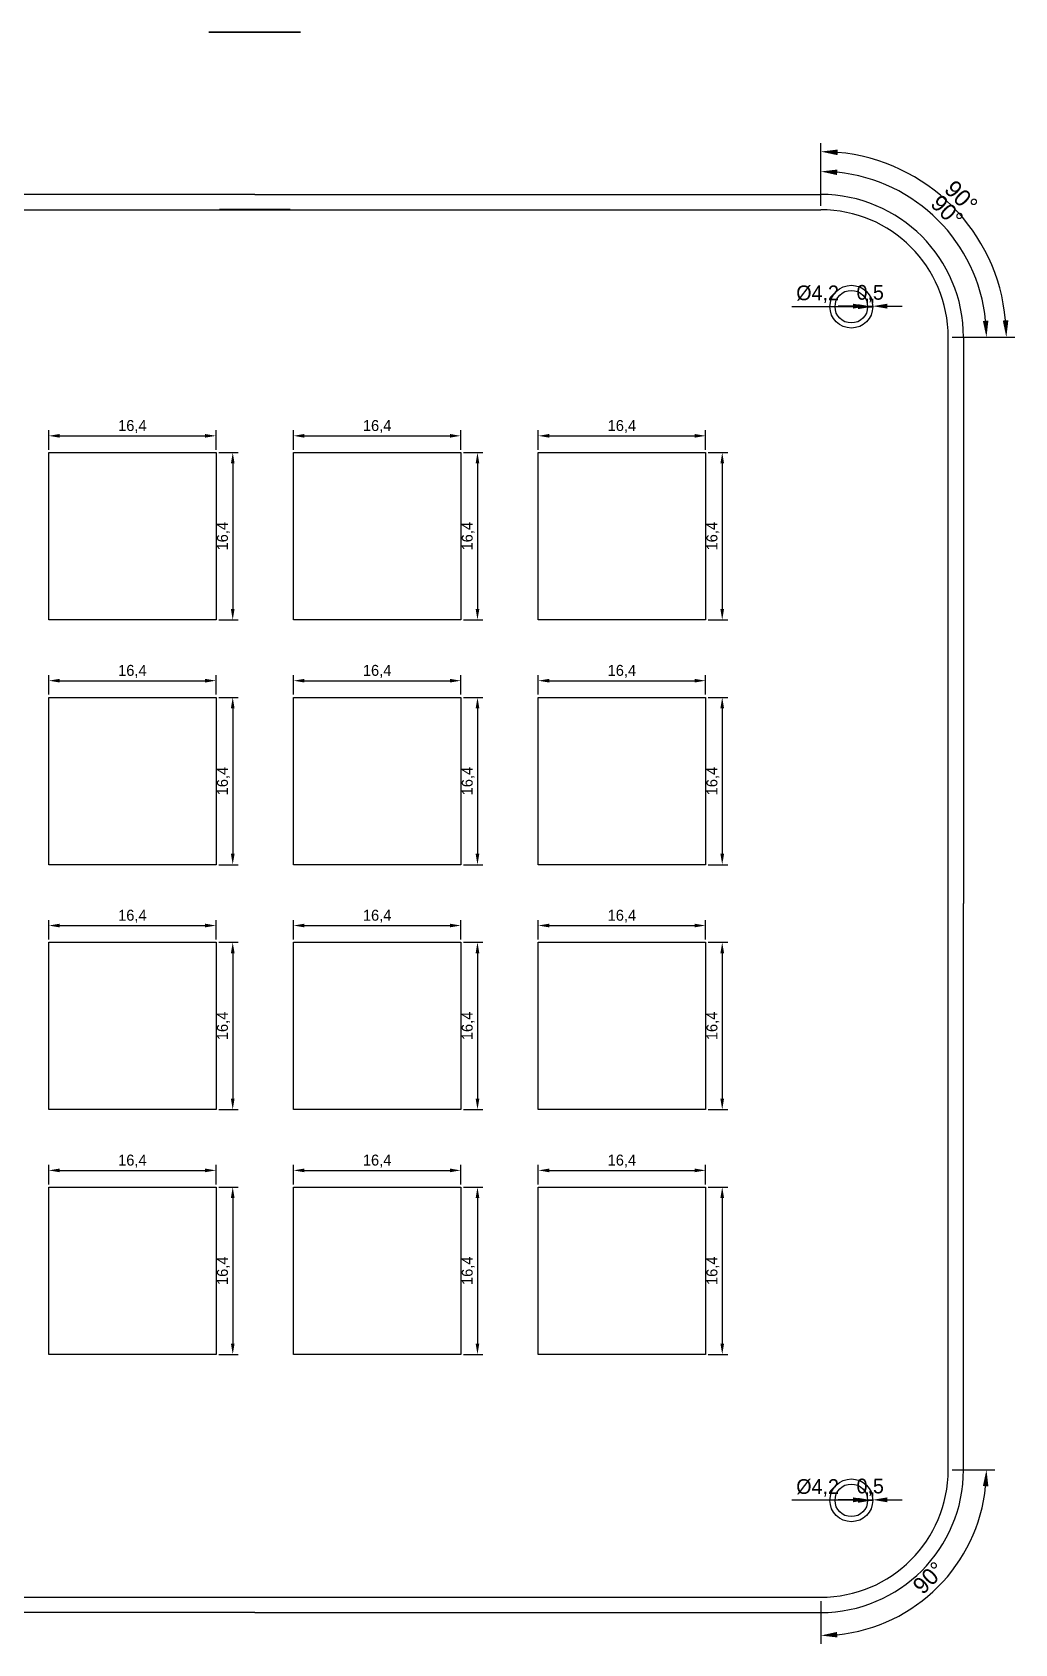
# Model space of a CAD drawing. Header units: millimetres. Extents: x -20 to 142, y -140 to 18.
# Drawn here: x 45.7 to 142, y -140.1 to 17.9 of the extents above; entities that cross this region are included whole.
import ezdxf

# ---------------------------------------------------------------- set-up
doc = ezdxf.new("R2010")
doc.units = ezdxf.units.MM
for name, color, linetype in [('Dimensions', 7, 'Continuous'), ('Gaps Grid for Switches', 7, 'Continuous'), ('inner cutout', 7, 'Continuous'), ('shell outer', 7, 'Continuous'), ('Stands (M3)', 7, 'Continuous'), ('Type-C', 7, 'Continuous')]:
    doc.layers.add(name, color=color, linetype=linetype)
doc.dimstyles.new('ISO-25', dxfattribs={"dimtxt": 2.5, "dimasz": 2.5, "dimexe": 1.25, "dimexo": 0.625, "dimtad": 1, "dimtxsty": 'Standard', "dimcen": 2.5, "dimadec": 0, "dimazin": 0, "dimtfac": 1, "dimtmove": 0, "dimatfit": 3, "dimfxl": 1, "dimarcsym": 0})

# ---------------------------------------------------------------- blocks, each defined once
blk = doc.blocks.new('*D3')
at = {"layer": 'Defpoints', "color": 0}
for p in [(123, 2), (138.76, -2.9), (123, -12), (137, -12)]:
    blk.add_point(p, dxfattribs=at)
at = {"layer": 'Dimensions', "color": 140, "lineweight": -2}
for p, q in [((123, 2.41), (123, 7.03)), ((137.41, -12), (142.03, -12))]:
    blk.add_line(p, q, dxfattribs=at)
blk.add_arc((123, -12), 18.2, 5.2111, 84.7888, dxfattribs=at)
at = {"layer": 'Dimensions', "color": 140}
for points in [[(124.67, 6.4), (124.64, 5.85), (123, 6.2)], [(140.85, -10.36), (141.4, -10.33), (141.2, -12)]]:
    blk.add_solid(points, dxfattribs=at)
at = {"layer": 'Dimensions', "color": 140, "insert": (136.77, 1.77), "char_height": 1.655, "attachment_point": 5, "rotation": 315}
blk.add_mtext('90%%d', dxfattribs=at)
blk = doc.blocks.new('*D6')
at = {"layer": 'Defpoints', "color": 0}
for p in [(123, 0.5), (137.07, -3.88), (123, -12), (135.5, -12)]:
    blk.add_point(p, dxfattribs=at)
at = {"layer": 'Dimensions', "color": 140, "lineweight": -2}
for p, q in [((123, 0.9), (123, 5.06)), ((135.9, -12), (140.06, -12))]:
    blk.add_line(p, q, dxfattribs=at)
blk.add_arc((123, -12), 16.25, 5.711, 84.289, dxfattribs=at)
at = {"layer": 'Dimensions', "color": 140}
for points in [[(124.63, 4.44), (124.6, 3.9), (123, 4.25)], [(138.9, -10.4), (139.44, -10.37), (139.25, -12)]]:
    blk.add_solid(points, dxfattribs=at)
at = {"layer": 'Dimensions', "color": 140, "insert": (135.38, 0.38), "char_height": 1.619, "attachment_point": 5, "rotation": 315}
blk.add_mtext('90%%d', dxfattribs=at)
blk = doc.blocks.new('*D7')
at = {"layer": 'Defpoints', "color": 0}
for p in [(123, -123), (135.5, -123), (123, -135.5), (131.12, -137.07)]:
    blk.add_point(p, dxfattribs=at)
at = {"layer": 'Dimensions', "color": 140, "lineweight": -2}
for p, q in [((135.9, -123), (140.06, -123)), ((123, -135.9), (123, -140.06))]:
    blk.add_line(p, q, dxfattribs=at)
blk.add_arc((123, -123), 16.25, 275.711, 354.289, dxfattribs=at)
at = {"layer": 'Dimensions', "color": 140}
for points in [[(139.44, -124.63), (138.9, -124.6), (139.25, -123)], [(124.6, -138.9), (124.63, -139.44), (123, -139.25)]]:
    blk.add_solid(points, dxfattribs=at)
at = {"layer": 'Dimensions', "color": 140, "insert": (133.6, -133.6), "char_height": 1.619, "attachment_point": 5, "rotation": 45}
blk.add_mtext('90%%d', dxfattribs=at)
blk = doc.blocks.new('*D8')
at = {"layer": 'Defpoints', "color": 0}
for p in [(127.6, -9), (128.1, -8.95), (128.1, -9)]:
    blk.add_point(p, dxfattribs=at)
at = {"layer": 'Dimensions', "color": 140, "lineweight": -2}
for p, q in [((126.16, -8.95), (124.71, -8.95)), ((127.6, -8.64), (127.6, -8.23)), ((127.6, -8.95), (128.1, -8.95)), ((127.6, -8.95), (128.1, -8.95)), ((128.1, -8.64), (128.1, -8.23)), ((129.54, -8.95), (130.99, -8.95))]:
    blk.add_line(p, q, dxfattribs=at)
at = {"layer": 'Dimensions', "color": 140}
for points in [[(126.16, -9.19), (126.16, -8.71), (127.6, -8.95)], [(129.54, -8.71), (129.54, -9.19), (128.1, -8.95)]]:
    blk.add_solid(points, dxfattribs=at)
at = {"layer": 'Dimensions', "color": 140, "insert": (127.85, -7.73), "char_height": 1.443, "attachment_point": 5}
blk.add_mtext('0,5', dxfattribs=at)
blk = doc.blocks.new('*D10')
at = {"layer": 'Defpoints', "color": 0}
for p in [(127.6, -126), (128.1, -125.95), (128.1, -126)]:
    blk.add_point(p, dxfattribs=at)
at = {"layer": 'Dimensions', "color": 140, "lineweight": -2}
for p, q in [((126.16, -125.95), (124.71, -125.95)), ((127.6, -125.64), (127.6, -125.23)), ((127.6, -125.95), (128.1, -125.95)), ((127.6, -125.95), (128.1, -125.95)), ((128.1, -125.64), (128.1, -125.23)), ((129.54, -125.95), (130.99, -125.95))]:
    blk.add_line(p, q, dxfattribs=at)
at = {"layer": 'Dimensions', "color": 140}
for points in [[(126.16, -126.19), (126.16, -125.71), (127.6, -125.95)], [(129.54, -125.71), (129.54, -126.19), (128.1, -125.95)]]:
    blk.add_solid(points, dxfattribs=at)
at = {"layer": 'Dimensions', "color": 140, "insert": (127.85, -124.73), "char_height": 1.443, "attachment_point": 5, "rotation": 0.016}
blk.add_mtext('0,5', dxfattribs=at)
blk = doc.blocks.new('*D12')
at = {"layer": 'Defpoints', "color": 0}
for p in [(123.9, -9), (128.1, -9)]:
    blk.add_point(p, dxfattribs=at)
at = {"layer": 'Dimensions', "color": 140, "lineweight": -2}
blk.add_line((126.66, -9), (120.16, -9), dxfattribs=at)
at = {"layer": 'Dimensions', "color": 140}
blk.add_solid([(126.66, -9.24), (126.66, -8.76), (128.1, -9)], dxfattribs=at)
at = {"layer": 'Dimensions', "color": 140, "insert": (122.69, -7.78), "char_height": 1.443, "attachment_point": 5}
blk.add_mtext('%%c4,2', dxfattribs=at)
blk = doc.blocks.new('*D13')
at = {"layer": 'Defpoints', "color": 0}
for p in [(123.9, -126), (128.1, -126)]:
    blk.add_point(p, dxfattribs=at)
at = {"layer": 'Dimensions', "color": 140, "lineweight": -2}
blk.add_line((126.66, -126), (120.16, -126), dxfattribs=at)
at = {"layer": 'Dimensions', "color": 140}
blk.add_solid([(126.66, -126.24), (126.66, -125.76), (128.1, -126)], dxfattribs=at)
at = {"layer": 'Dimensions', "color": 140, "insert": (122.69, -124.78), "char_height": 1.443, "attachment_point": 5}
blk.add_mtext('%%c4,2', dxfattribs=at)
blk = doc.blocks.new('*D18')
at = {"layer": 'Defpoints', "color": 0}
for p in [(63.7, -69.66), (47.3, -71.3), (63.7, -71.3)]:
    blk.add_point(p, dxfattribs=at)
at = {"layer": 'Dimensions', "color": 140, "lineweight": -2}
for p, q in [((47.3, -71.03), (47.3, -69.12)), ((63.7, -71.03), (63.7, -69.12)), ((48.37, -69.66), (62.63, -69.66))]:
    blk.add_line(p, q, dxfattribs=at)
at = {"layer": 'Dimensions', "color": 140}
for points in [[(48.37, -69.48), (48.37, -69.84), (47.3, -69.66)], [(62.63, -69.84), (62.63, -69.48), (63.7, -69.66)]]:
    blk.add_solid(points, dxfattribs=at)
at = {"layer": 'Dimensions', "color": 140, "insert": (55.5, -68.75), "char_height": 1.072, "attachment_point": 5}
blk.add_mtext('16,4', dxfattribs=at)
blk = doc.blocks.new('*D19')
at = {"layer": 'Defpoints', "color": 0}
for p in [(63.7, -71.3), (63.7, -87.7), (65.34, -87.7)]:
    blk.add_point(p, dxfattribs=at)
at = {"layer": 'Dimensions', "color": 140, "lineweight": -2}
for p, q in [((63.97, -71.3), (65.88, -71.3)), ((65.34, -72.37), (65.34, -86.63)), ((63.97, -87.7), (65.88, -87.7))]:
    blk.add_line(p, q, dxfattribs=at)
at = {"layer": 'Dimensions', "color": 140}
for points in [[(65.52, -72.37), (65.16, -72.37), (65.34, -71.3)], [(65.16, -86.63), (65.52, -86.63), (65.34, -87.7)]]:
    blk.add_solid(points, dxfattribs=at)
at = {"layer": 'Dimensions', "color": 140, "insert": (64.43, -79.5), "char_height": 1.072, "attachment_point": 5, "rotation": 90}
blk.add_mtext('16,4', dxfattribs=at)
blk = doc.blocks.new('*D20')
at = {"layer": 'Defpoints', "color": 0}
for p in [(63.7, -45.66), (47.3, -47.3), (63.7, -47.3)]:
    blk.add_point(p, dxfattribs=at)
at = {"layer": 'Dimensions', "color": 140, "lineweight": -2}
for p, q in [((47.3, -47.03), (47.3, -45.12)), ((48.37, -45.66), (62.63, -45.66)), ((63.7, -47.03), (63.7, -45.12))]:
    blk.add_line(p, q, dxfattribs=at)
at = {"layer": 'Dimensions', "color": 140}
for points in [[(48.37, -45.48), (48.37, -45.84), (47.3, -45.66)], [(62.63, -45.84), (62.63, -45.48), (63.7, -45.66)]]:
    blk.add_solid(points, dxfattribs=at)
at = {"layer": 'Dimensions', "color": 140, "insert": (55.5, -44.75), "char_height": 1.072, "attachment_point": 5}
blk.add_mtext('16,4', dxfattribs=at)
blk = doc.blocks.new('*D21')
at = {"layer": 'Defpoints', "color": 0}
for p in [(63.7, -47.3), (63.7, -63.7), (65.34, -63.7)]:
    blk.add_point(p, dxfattribs=at)
at = {"layer": 'Dimensions', "color": 140, "lineweight": -2}
for p, q in [((63.97, -47.3), (65.88, -47.3)), ((65.34, -48.37), (65.34, -62.63)), ((63.97, -63.7), (65.88, -63.7))]:
    blk.add_line(p, q, dxfattribs=at)
at = {"layer": 'Dimensions', "color": 140}
for points in [[(65.52, -48.37), (65.16, -48.37), (65.34, -47.3)], [(65.16, -62.63), (65.52, -62.63), (65.34, -63.7)]]:
    blk.add_solid(points, dxfattribs=at)
at = {"layer": 'Dimensions', "color": 140, "insert": (64.43, -55.5), "char_height": 1.072, "attachment_point": 5, "rotation": 90}
blk.add_mtext('16,4', dxfattribs=at)
blk = doc.blocks.new('*D22')
at = {"layer": 'Defpoints', "color": 0}
for p in [(63.7, -21.66), (47.3, -23.3), (63.7, -23.3)]:
    blk.add_point(p, dxfattribs=at)
at = {"layer": 'Dimensions', "color": 140, "lineweight": -2}
for p, q in [((47.3, -23.03), (47.3, -21.12)), ((48.37, -21.66), (62.63, -21.66)), ((63.7, -23.03), (63.7, -21.12))]:
    blk.add_line(p, q, dxfattribs=at)
at = {"layer": 'Dimensions', "color": 140}
for points in [[(48.37, -21.48), (48.37, -21.84), (47.3, -21.66)], [(62.63, -21.84), (62.63, -21.48), (63.7, -21.66)]]:
    blk.add_solid(points, dxfattribs=at)
at = {"layer": 'Dimensions', "color": 140, "insert": (55.5, -20.75), "char_height": 1.072, "attachment_point": 5}
blk.add_mtext('16,4', dxfattribs=at)
blk = doc.blocks.new('*D23')
at = {"layer": 'Defpoints', "color": 0}
for p in [(63.7, -23.3), (63.7, -39.7), (65.34, -39.7)]:
    blk.add_point(p, dxfattribs=at)
at = {"layer": 'Dimensions', "color": 140, "lineweight": -2}
for p, q in [((63.97, -23.3), (65.88, -23.3)), ((65.34, -24.37), (65.34, -38.63)), ((63.97, -39.7), (65.88, -39.7))]:
    blk.add_line(p, q, dxfattribs=at)
at = {"layer": 'Dimensions', "color": 140}
for points in [[(65.52, -24.37), (65.16, -24.37), (65.34, -23.3)], [(65.16, -38.63), (65.52, -38.63), (65.34, -39.7)]]:
    blk.add_solid(points, dxfattribs=at)
at = {"layer": 'Dimensions', "color": 140, "insert": (64.43, -31.5), "char_height": 1.072, "attachment_point": 5, "rotation": 90}
blk.add_mtext('16,4', dxfattribs=at)
blk = doc.blocks.new('*D28')
at = {"layer": 'Defpoints', "color": 0}
for p in [(63.7, -93.66), (47.3, -95.3), (63.7, -95.3)]:
    blk.add_point(p, dxfattribs=at)
at = {"layer": 'Dimensions', "color": 140, "lineweight": -2}
for p, q in [((47.3, -95.03), (47.3, -93.12)), ((63.7, -95.03), (63.7, -93.12)), ((48.37, -93.66), (62.63, -93.66))]:
    blk.add_line(p, q, dxfattribs=at)
at = {"layer": 'Dimensions', "color": 140}
for points in [[(48.37, -93.48), (48.37, -93.84), (47.3, -93.66)], [(62.63, -93.84), (62.63, -93.48), (63.7, -93.66)]]:
    blk.add_solid(points, dxfattribs=at)
at = {"layer": 'Dimensions', "color": 140, "insert": (55.5, -92.75), "char_height": 1.072, "attachment_point": 5}
blk.add_mtext('16,4', dxfattribs=at)
blk = doc.blocks.new('*D29')
at = {"layer": 'Defpoints', "color": 0}
for p in [(63.7, -95.3), (63.7, -111.7), (65.34, -111.7)]:
    blk.add_point(p, dxfattribs=at)
at = {"layer": 'Dimensions', "color": 140, "lineweight": -2}
for p, q in [((63.97, -95.3), (65.88, -95.3)), ((65.34, -96.37), (65.34, -110.63)), ((63.97, -111.7), (65.88, -111.7))]:
    blk.add_line(p, q, dxfattribs=at)
at = {"layer": 'Dimensions', "color": 140}
for points in [[(65.52, -96.37), (65.16, -96.37), (65.34, -95.3)], [(65.16, -110.63), (65.52, -110.63), (65.34, -111.7)]]:
    blk.add_solid(points, dxfattribs=at)
at = {"layer": 'Dimensions', "color": 140, "insert": (64.43, -103.5), "char_height": 1.072, "attachment_point": 5, "rotation": 90}
blk.add_mtext('16,4', dxfattribs=at)
blk = doc.blocks.new('*D30')
at = {"layer": 'Defpoints', "color": 0}
for p in [(87.7, -93.66), (71.3, -95.3), (87.7, -95.3)]:
    blk.add_point(p, dxfattribs=at)
at = {"layer": 'Dimensions', "color": 140, "lineweight": -2}
for p, q in [((71.3, -95.03), (71.3, -93.12)), ((87.7, -95.03), (87.7, -93.12)), ((72.37, -93.66), (86.63, -93.66))]:
    blk.add_line(p, q, dxfattribs=at)
at = {"layer": 'Dimensions', "color": 140}
for points in [[(72.37, -93.48), (72.37, -93.84), (71.3, -93.66)], [(86.63, -93.84), (86.63, -93.48), (87.7, -93.66)]]:
    blk.add_solid(points, dxfattribs=at)
at = {"layer": 'Dimensions', "color": 140, "insert": (79.5, -92.75), "char_height": 1.072, "attachment_point": 5}
blk.add_mtext('16,4', dxfattribs=at)
blk = doc.blocks.new('*D31')
at = {"layer": 'Defpoints', "color": 0}
for p in [(87.7, -95.3), (87.7, -111.7), (89.34, -111.7)]:
    blk.add_point(p, dxfattribs=at)
at = {"layer": 'Dimensions', "color": 140, "lineweight": -2}
for p, q in [((87.97, -95.3), (89.88, -95.3)), ((89.34, -96.37), (89.34, -110.63)), ((87.97, -111.7), (89.88, -111.7))]:
    blk.add_line(p, q, dxfattribs=at)
at = {"layer": 'Dimensions', "color": 140}
for points in [[(89.52, -96.37), (89.16, -96.37), (89.34, -95.3)], [(89.16, -110.63), (89.52, -110.63), (89.34, -111.7)]]:
    blk.add_solid(points, dxfattribs=at)
at = {"layer": 'Dimensions', "color": 140, "insert": (88.43, -103.5), "char_height": 1.072, "attachment_point": 5, "rotation": 90}
blk.add_mtext('16,4', dxfattribs=at)
blk = doc.blocks.new('*D32')
at = {"layer": 'Defpoints', "color": 0}
for p in [(87.7, -69.66), (71.3, -71.3), (87.7, -71.3)]:
    blk.add_point(p, dxfattribs=at)
at = {"layer": 'Dimensions', "color": 140, "lineweight": -2}
for p, q in [((71.3, -71.03), (71.3, -69.12)), ((87.7, -71.03), (87.7, -69.12)), ((72.37, -69.66), (86.63, -69.66))]:
    blk.add_line(p, q, dxfattribs=at)
at = {"layer": 'Dimensions', "color": 140}
for points in [[(72.37, -69.48), (72.37, -69.84), (71.3, -69.66)], [(86.63, -69.84), (86.63, -69.48), (87.7, -69.66)]]:
    blk.add_solid(points, dxfattribs=at)
at = {"layer": 'Dimensions', "color": 140, "insert": (79.5, -68.75), "char_height": 1.072, "attachment_point": 5}
blk.add_mtext('16,4', dxfattribs=at)
blk = doc.blocks.new('*D33')
at = {"layer": 'Defpoints', "color": 0}
for p in [(87.7, -71.3), (87.7, -87.7), (89.34, -87.7)]:
    blk.add_point(p, dxfattribs=at)
at = {"layer": 'Dimensions', "color": 140, "lineweight": -2}
for p, q in [((87.97, -71.3), (89.88, -71.3)), ((89.34, -72.37), (89.34, -86.63)), ((87.97, -87.7), (89.88, -87.7))]:
    blk.add_line(p, q, dxfattribs=at)
at = {"layer": 'Dimensions', "color": 140}
for points in [[(89.52, -72.37), (89.16, -72.37), (89.34, -71.3)], [(89.16, -86.63), (89.52, -86.63), (89.34, -87.7)]]:
    blk.add_solid(points, dxfattribs=at)
at = {"layer": 'Dimensions', "color": 140, "insert": (88.43, -79.5), "char_height": 1.072, "attachment_point": 5, "rotation": 90}
blk.add_mtext('16,4', dxfattribs=at)
blk = doc.blocks.new('*D34')
at = {"layer": 'Defpoints', "color": 0}
for p in [(87.7, -45.66), (71.3, -47.3), (87.7, -47.3)]:
    blk.add_point(p, dxfattribs=at)
at = {"layer": 'Dimensions', "color": 140, "lineweight": -2}
for p, q in [((71.3, -47.03), (71.3, -45.12)), ((72.37, -45.66), (86.63, -45.66)), ((87.7, -47.03), (87.7, -45.12))]:
    blk.add_line(p, q, dxfattribs=at)
at = {"layer": 'Dimensions', "color": 140}
for points in [[(72.37, -45.48), (72.37, -45.84), (71.3, -45.66)], [(86.63, -45.84), (86.63, -45.48), (87.7, -45.66)]]:
    blk.add_solid(points, dxfattribs=at)
at = {"layer": 'Dimensions', "color": 140, "insert": (79.5, -44.75), "char_height": 1.072, "attachment_point": 5}
blk.add_mtext('16,4', dxfattribs=at)
blk = doc.blocks.new('*D35')
at = {"layer": 'Defpoints', "color": 0}
for p in [(87.7, -47.3), (87.7, -63.7), (89.34, -63.7)]:
    blk.add_point(p, dxfattribs=at)
at = {"layer": 'Dimensions', "color": 140, "lineweight": -2}
for p, q in [((87.97, -47.3), (89.88, -47.3)), ((89.34, -48.37), (89.34, -62.63)), ((87.97, -63.7), (89.88, -63.7))]:
    blk.add_line(p, q, dxfattribs=at)
at = {"layer": 'Dimensions', "color": 140}
for points in [[(89.52, -48.37), (89.16, -48.37), (89.34, -47.3)], [(89.16, -62.63), (89.52, -62.63), (89.34, -63.7)]]:
    blk.add_solid(points, dxfattribs=at)
at = {"layer": 'Dimensions', "color": 140, "insert": (88.43, -55.5), "char_height": 1.072, "attachment_point": 5, "rotation": 90}
blk.add_mtext('16,4', dxfattribs=at)
blk = doc.blocks.new('*D36')
at = {"layer": 'Defpoints', "color": 0}
for p in [(87.7, -21.66), (71.3, -23.3), (87.7, -23.3)]:
    blk.add_point(p, dxfattribs=at)
at = {"layer": 'Dimensions', "color": 140, "lineweight": -2}
for p, q in [((71.3, -23.03), (71.3, -21.12)), ((72.37, -21.66), (86.63, -21.66)), ((87.7, -23.03), (87.7, -21.12))]:
    blk.add_line(p, q, dxfattribs=at)
at = {"layer": 'Dimensions', "color": 140}
for points in [[(72.37, -21.48), (72.37, -21.84), (71.3, -21.66)], [(86.63, -21.84), (86.63, -21.48), (87.7, -21.66)]]:
    blk.add_solid(points, dxfattribs=at)
at = {"layer": 'Dimensions', "color": 140, "insert": (79.5, -20.75), "char_height": 1.072, "attachment_point": 5}
blk.add_mtext('16,4', dxfattribs=at)
blk = doc.blocks.new('*D37')
at = {"layer": 'Defpoints', "color": 0}
for p in [(87.7, -23.3), (87.7, -39.7), (89.34, -39.7)]:
    blk.add_point(p, dxfattribs=at)
at = {"layer": 'Dimensions', "color": 140, "lineweight": -2}
for p, q in [((87.97, -23.3), (89.88, -23.3)), ((89.34, -24.37), (89.34, -38.63)), ((87.97, -39.7), (89.88, -39.7))]:
    blk.add_line(p, q, dxfattribs=at)
at = {"layer": 'Dimensions', "color": 140}
for points in [[(89.52, -24.37), (89.16, -24.37), (89.34, -23.3)], [(89.16, -38.63), (89.52, -38.63), (89.34, -39.7)]]:
    blk.add_solid(points, dxfattribs=at)
at = {"layer": 'Dimensions', "color": 140, "insert": (88.43, -31.5), "char_height": 1.072, "attachment_point": 5, "rotation": 90}
blk.add_mtext('16,4', dxfattribs=at)
blk = doc.blocks.new('*D38')
at = {"layer": 'Defpoints', "color": 0}
for p in [(111.7, -21.66), (95.3, -23.3), (111.7, -23.3)]:
    blk.add_point(p, dxfattribs=at)
at = {"layer": 'Dimensions', "color": 140, "lineweight": -2}
for p, q in [((95.3, -23.03), (95.3, -21.12)), ((96.37, -21.66), (110.63, -21.66)), ((111.7, -23.03), (111.7, -21.12))]:
    blk.add_line(p, q, dxfattribs=at)
at = {"layer": 'Dimensions', "color": 140}
for points in [[(96.37, -21.48), (96.37, -21.84), (95.3, -21.66)], [(110.63, -21.84), (110.63, -21.48), (111.7, -21.66)]]:
    blk.add_solid(points, dxfattribs=at)
at = {"layer": 'Dimensions', "color": 140, "insert": (103.5, -20.75), "char_height": 1.072, "attachment_point": 5}
blk.add_mtext('16,4', dxfattribs=at)
blk = doc.blocks.new('*D39')
at = {"layer": 'Defpoints', "color": 0}
for p in [(111.7, -23.3), (111.7, -39.7), (113.34, -39.7)]:
    blk.add_point(p, dxfattribs=at)
at = {"layer": 'Dimensions', "color": 140, "lineweight": -2}
for p, q in [((111.97, -23.3), (113.88, -23.3)), ((113.34, -24.37), (113.34, -38.63)), ((111.97, -39.7), (113.88, -39.7))]:
    blk.add_line(p, q, dxfattribs=at)
at = {"layer": 'Dimensions', "color": 140}
for points in [[(113.52, -24.37), (113.16, -24.37), (113.34, -23.3)], [(113.16, -38.63), (113.52, -38.63), (113.34, -39.7)]]:
    blk.add_solid(points, dxfattribs=at)
at = {"layer": 'Dimensions', "color": 140, "insert": (112.43, -31.5), "char_height": 1.072, "attachment_point": 5, "rotation": 90}
blk.add_mtext('16,4', dxfattribs=at)
blk = doc.blocks.new('*D40')
at = {"layer": 'Defpoints', "color": 0}
for p in [(111.7, -45.66), (95.3, -47.3), (111.7, -47.3)]:
    blk.add_point(p, dxfattribs=at)
at = {"layer": 'Dimensions', "color": 140, "lineweight": -2}
for p, q in [((95.3, -47.03), (95.3, -45.12)), ((96.37, -45.66), (110.63, -45.66)), ((111.7, -47.03), (111.7, -45.12))]:
    blk.add_line(p, q, dxfattribs=at)
at = {"layer": 'Dimensions', "color": 140}
for points in [[(96.37, -45.48), (96.37, -45.84), (95.3, -45.66)], [(110.63, -45.84), (110.63, -45.48), (111.7, -45.66)]]:
    blk.add_solid(points, dxfattribs=at)
at = {"layer": 'Dimensions', "color": 140, "insert": (103.5, -44.75), "char_height": 1.072, "attachment_point": 5}
blk.add_mtext('16,4', dxfattribs=at)
blk = doc.blocks.new('*D41')
at = {"layer": 'Defpoints', "color": 0}
for p in [(111.7, -47.3), (111.7, -63.7), (113.34, -63.7)]:
    blk.add_point(p, dxfattribs=at)
at = {"layer": 'Dimensions', "color": 140, "lineweight": -2}
for p, q in [((111.97, -47.3), (113.88, -47.3)), ((113.34, -48.37), (113.34, -62.63)), ((111.97, -63.7), (113.88, -63.7))]:
    blk.add_line(p, q, dxfattribs=at)
at = {"layer": 'Dimensions', "color": 140}
for points in [[(113.52, -48.37), (113.16, -48.37), (113.34, -47.3)], [(113.16, -62.63), (113.52, -62.63), (113.34, -63.7)]]:
    blk.add_solid(points, dxfattribs=at)
at = {"layer": 'Dimensions', "color": 140, "insert": (112.43, -55.5), "char_height": 1.072, "attachment_point": 5, "rotation": 90}
blk.add_mtext('16,4', dxfattribs=at)
blk = doc.blocks.new('*D42')
at = {"layer": 'Defpoints', "color": 0}
for p in [(111.7, -69.66), (95.3, -71.3), (111.7, -71.3)]:
    blk.add_point(p, dxfattribs=at)
at = {"layer": 'Dimensions', "color": 140, "lineweight": -2}
for p, q in [((95.3, -71.03), (95.3, -69.12)), ((111.7, -71.03), (111.7, -69.12)), ((96.37, -69.66), (110.63, -69.66))]:
    blk.add_line(p, q, dxfattribs=at)
at = {"layer": 'Dimensions', "color": 140}
for points in [[(96.37, -69.48), (96.37, -69.84), (95.3, -69.66)], [(110.63, -69.84), (110.63, -69.48), (111.7, -69.66)]]:
    blk.add_solid(points, dxfattribs=at)
at = {"layer": 'Dimensions', "color": 140, "insert": (103.5, -68.75), "char_height": 1.072, "attachment_point": 5}
blk.add_mtext('16,4', dxfattribs=at)
blk = doc.blocks.new('*D43')
at = {"layer": 'Defpoints', "color": 0}
for p in [(111.7, -71.3), (111.7, -87.7), (113.34, -87.7)]:
    blk.add_point(p, dxfattribs=at)
at = {"layer": 'Dimensions', "color": 140, "lineweight": -2}
for p, q in [((111.97, -71.3), (113.88, -71.3)), ((113.34, -72.37), (113.34, -86.63)), ((111.97, -87.7), (113.88, -87.7))]:
    blk.add_line(p, q, dxfattribs=at)
at = {"layer": 'Dimensions', "color": 140}
for points in [[(113.52, -72.37), (113.16, -72.37), (113.34, -71.3)], [(113.16, -86.63), (113.52, -86.63), (113.34, -87.7)]]:
    blk.add_solid(points, dxfattribs=at)
at = {"layer": 'Dimensions', "color": 140, "insert": (112.43, -79.5), "char_height": 1.072, "attachment_point": 5, "rotation": 90}
blk.add_mtext('16,4', dxfattribs=at)
blk = doc.blocks.new('*D44')
at = {"layer": 'Defpoints', "color": 0}
for p in [(111.7, -93.66), (95.3, -95.3), (111.7, -95.3)]:
    blk.add_point(p, dxfattribs=at)
at = {"layer": 'Dimensions', "color": 140, "lineweight": -2}
for p, q in [((95.3, -95.03), (95.3, -93.12)), ((111.7, -95.03), (111.7, -93.12)), ((96.37, -93.66), (110.63, -93.66))]:
    blk.add_line(p, q, dxfattribs=at)
at = {"layer": 'Dimensions', "color": 140}
for points in [[(96.37, -93.48), (96.37, -93.84), (95.3, -93.66)], [(110.63, -93.84), (110.63, -93.48), (111.7, -93.66)]]:
    blk.add_solid(points, dxfattribs=at)
at = {"layer": 'Dimensions', "color": 140, "insert": (103.5, -92.75), "char_height": 1.072, "attachment_point": 5}
blk.add_mtext('16,4', dxfattribs=at)
blk = doc.blocks.new('*D45')
at = {"layer": 'Defpoints', "color": 0}
for p in [(111.7, -95.3), (111.7, -111.7), (113.34, -111.7)]:
    blk.add_point(p, dxfattribs=at)
at = {"layer": 'Dimensions', "color": 140, "lineweight": -2}
for p, q in [((111.97, -95.3), (113.88, -95.3)), ((113.34, -96.37), (113.34, -110.63)), ((111.97, -111.7), (113.88, -111.7))]:
    blk.add_line(p, q, dxfattribs=at)
at = {"layer": 'Dimensions', "color": 140}
for points in [[(113.52, -96.37), (113.16, -96.37), (113.34, -95.3)], [(113.16, -110.63), (113.52, -110.63), (113.34, -111.7)]]:
    blk.add_solid(points, dxfattribs=at)
at = {"layer": 'Dimensions', "color": 140, "insert": (112.43, -103.5), "char_height": 1.072, "attachment_point": 5, "rotation": 90}
blk.add_mtext('16,4', dxfattribs=at)

msp = doc.modelspace()

# ---------------------------------------------------------------- linework, layer by layer
at = {"layer": 'Gaps Grid for Switches'}
for p, q in [((47.3001, -23.3005), (63.7001, -23.3005)), ((47.3001, -39.7005), (47.3001, -23.3005)), ((63.7001, -23.3005), (63.7001, -39.7005)), ((71.3002, -23.3005), (87.7002, -23.3005)), ((71.3002, -39.7005), (71.3002, -23.3005)), ((87.7002, -23.3005), (87.7002, -39.7005)), ((95.3002, -23.3005), (111.7002, -23.3005)), ((95.3002, -39.7005), (95.3002, -23.3005)), ((111.7002, -23.3005), (111.7002, -39.7005)), ((63.7001, -39.7005), (47.3001, -39.7005)), ((87.7002, -39.7005), (71.3002, -39.7005)), ((111.7002, -39.7005), (95.3002, -39.7005)), ((47.3001, -47.3006), (63.7001, -47.3006)), ((47.3001, -63.7006), (47.3001, -47.3006)), ((63.7001, -47.3006), (63.7001, -63.7006)), ((71.3002, -47.3006), (87.7002, -47.3006)), ((71.3002, -63.7006), (71.3002, -47.3006)), ((87.7002, -47.3006), (87.7002, -63.7006)), ((95.3002, -47.3006), (111.7002, -47.3006)), ((95.3002, -63.7006), (95.3002, -47.3006)), ((111.7002, -47.3006), (111.7002, -63.7006)), ((63.7001, -63.7006), (47.3001, -63.7006)), ((87.7002, -63.7006), (71.3002, -63.7006)), ((111.7002, -63.7006), (95.3002, -63.7006)), ((47.3001, -71.3006), (63.7001, -71.3006)), ((47.3001, -87.7006), (47.3001, -71.3006)), ((63.7001, -71.3006), (63.7001, -87.7006)), ((71.3002, -71.3006), (87.7002, -71.3006)), ((71.3002, -87.7006), (71.3002, -71.3006)), ((87.7002, -71.3006), (87.7002, -87.7006)), ((95.3002, -71.3006), (111.7002, -71.3006)), ((95.3002, -87.7006), (95.3002, -71.3006)), ((111.7002, -71.3006), (111.7002, -87.7006)), ((63.7001, -87.7006), (47.3001, -87.7006)), ((87.7002, -87.7006), (71.3002, -87.7006)), ((111.7002, -87.7006), (95.3002, -87.7006)), ((47.3001, -95.3007), (63.7001, -95.3007)), ((47.3001, -111.7007), (47.3001, -95.3007)), ((63.7001, -95.3007), (63.7001, -111.7007)), ((71.3002, -95.3007), (87.7002, -95.3007)), ((71.3002, -111.7007), (71.3002, -95.3007)), ((87.7002, -95.3007), (87.7002, -111.7007)), ((95.3002, -95.3007), (111.7002, -95.3007)), ((95.3002, -111.7007), (95.3002, -95.3007)), ((111.7002, -95.3007), (111.7002, -111.7007)), ((63.7001, -111.7007), (47.3001, -111.7007)), ((87.7002, -111.7007), (71.3002, -111.7007)), ((111.7002, -111.7007), (95.3002, -111.7007))]:
    msp.add_line(p, q, dxfattribs=at)
at = {"layer": 'inner cutout'}
for p, q in [((12, 0.5, 3), (123, 0.5, 3)), ((135.5, -123, 3), (135.5, -12, 3)), ((12, -135.5, 3), (123, -135.5, 3))]:
    msp.add_line(p, q, dxfattribs=at)
for centre, start, end in [((123, -12, 3), 0, 90), ((123, -123, 3), 270, 0)]:
    msp.add_arc(centre, 12.5, start, end, dxfattribs=at)
at = {"layer": 'shell outer'}
for p, q in [((67.5, 2, 3), (12, 2, 3)), ((67.5, 2, 3), (123, 2, 3)), ((70.9701, 0.538, 3), (64.0301, 0.538, 3)), ((137, -12, 3), (137, -67.5, 3)), ((137, -123, 3), (137, -67.5, 3)), ((67.5, -137, 3), (12, -137, 3)), ((67.5, -137, 3), (123, -137, 3))]:
    msp.add_line(p, q, dxfattribs=at)
for centre, start, end in [((123, -12, 3), 359.999953, 89.999953), ((123, -123, 3), 270.000047, 0.000047)]:
    msp.add_arc(centre, 14, start, end, dxfattribs=at)
at = {"layer": 'Stands (M3)'}
for p, q in [((127.6003, -9, -3), (128.1003, -9, -3)), ((127.6003, -126.0003, -3), (128.1003, -126.0001, -3))]:
    msp.add_line(p, q, dxfattribs=at)
for centre, radius in [((126.0003, -9, -3), 2.1), ((126.0003, -9, -3), 1.6), ((126.0003, -126.0003, -3), 2.1), ((126.0003, -126.0003, -3), 1.6)]:
    msp.add_circle(centre, radius, dxfattribs=at)
at = {"layer": 'Type-C', "extrusion": (0, 1, 0)}
for p, q in [((63, 17.9, 3.1104), (62.9989, 17.9, 2.465)), ((63, 17.9, 3.1), (62.9996, 17.9, 3.7454)), ((71.9898, 17.9, 4.7175), (63.0102, 17.9, 4.7175)), ((63.0102, 17.9, 1.4825), (71.9898, 17.9, 1.4825)), ((63.0102, 17.9, 4.7175), (63.0102, 17.9, 1.4825)), ((64.0104, 17.9, 1.4766), (67.498, 17.9, 1.4728)), ((64.0121, 17.9, 4.7327), (67.4998, 17.9, 4.7327)), ((70.9861, 17.9, 1.469), (67.4984, 17.9, 1.4728)), ((70.9879, 17.9, 4.7327), (67.5002, 17.9, 4.7327)), ((71.9898, 17.9, 1.4825), (71.9898, 17.9, 4.7175)), ((72, 17.9, 3.1005), (71.9997, 17.9, 2.4552)), ((72, 17.9, 3.1), (72.0004, 17.9, 3.7454))]:
    msp.add_line(p, q, dxfattribs=at)
for centre, start, end in [((-63.9989, 2.4765, 17.9), 269.341519, 359.341519), ((-63.9995, 3.7328, 17.9), 0.721122, 90.721122), ((-70.9998, 2.4689, 17.9), 180.783762, 270.783762), ((-71.0005, 3.7328, 17.9), 89.278878, 179.278878)]:
    msp.add_arc(centre, 1, start, end, dxfattribs=at)

# ---------------------------------------------------------------- dimensions: what is measured, and where the dimension line sits
at = {"layer": 'Dimensions'}
for base, center, p1, p2, override, picture, middle in [((138.7617, -2.9, 3), (123, -12, 3), (137, -12, 3), (123, 2, 3), {"dimscale": 0.661905, "dimlunit": 2, "dimclrd": 140, "dimclre": 140, "dimclrt": 140, "dimadec": 3, "dimazin": 2}, '*D3', (135.8694, 0.8693, 3)), ((137.0729, -3.875, 3), (123, -12, 3), (135.5, -12, 3), (123, 0.5, 3), {"dimscale": 0.647619, "dimlunit": 2, "dimclrd": 140, "dimclre": 140, "dimclrt": 140, "dimadec": 3, "dimazin": 2}, '*D6', (134.4905, -0.5095, 3)), ((131.125, -137.0729, 3), (123, -123, 3), (123, -135.5, 3), (135.5, -123, 3), {"dimscale": 0.647619, "dimlunit": 2, "dimclrd": 140, "dimclre": 140, "dimclrt": 140, "dimadec": 3, "dimazin": 2}, '*D7', (134.4905, -134.4905, 3))]:
    dim = msp.add_angular_dim_3p(base=base, center=center, p1=p1, p2=p2, dimstyle='ISO-25', override=override, dxfattribs=at)
    dim.commit()
    dim.dimension.update_dxf_attribs({"geometry": picture, "text_midpoint": middle, "dimtype": 165})
for p1, p2, picture, middle in [((123.9003, -9, -3), (128.1003, -9, -3), '*D12', (122.6895, -9, -3)), ((123.9003, -126.0003, -3), (128.1003, -126.0003, -3), '*D13', (122.6895, -126.0003, -3))]:
    dim = msp.add_diameter_dim_2p(p1=p1, p2=p2, dimstyle='ISO-25', override={"dimscale": 0.577144, "dimdec": 3, "dimzin": 8, "dimlunit": 2, "dimclrd": 140, "dimclre": 140, "dimclrt": 140}, dxfattribs=at)
    dim.commit()
    dim.dimension.update_dxf_attribs({"geometry": picture, "text_midpoint": middle, "dimtype": 163})
for base, p1, p2, angle, override, picture, middle in [((128.1003, -8.95, -3), (127.6003, -9, -3), (128.1003, -9, -3), 360, {"dimscale": 0.577144, "dimdec": 3, "dimzin": 8, "dimlunit": 2, "dimclrd": 140, "dimclre": 140, "dimclrt": 140}, '*D8', (127.8503, -8.95, -3)), ((63.7001, -21.6605), (47.3001, -23.3005), (63.7001, -23.3005), 0, {"dimscale": 0.428763, "dimdec": 3, "dimzin": 8, "dimlunit": 2, "dimclrd": 140, "dimclre": 140, "dimclrt": 140}, '*D22', (55.5001, -21.6605)), ((87.7002, -21.6605), (71.3002, -23.3005), (87.7002, -23.3005), 0, {"dimscale": 0.428763, "dimdec": 3, "dimzin": 8, "dimlunit": 2, "dimclrd": 140, "dimclre": 140, "dimclrt": 140}, '*D36', (79.5002, -21.6605)), ((111.7002, -21.6605), (95.3002, -23.3005), (111.7002, -23.3005), 0, {"dimscale": 0.428763, "dimdec": 3, "dimzin": 8, "dimlunit": 2, "dimclrd": 140, "dimclre": 140, "dimclrt": 140}, '*D38', (103.5002, -21.6605)), ((65.3401, -39.7005), (63.7001, -23.3005), (63.7001, -39.7005), 270, {"dimscale": 0.428763, "dimdec": 3, "dimzin": 8, "dimlunit": 2, "dimclrd": 140, "dimclre": 140, "dimclrt": 140}, '*D23', (65.3401, -31.5005)), ((89.3402, -39.7005), (87.7002, -23.3005), (87.7002, -39.7005), 270, {"dimscale": 0.428763, "dimdec": 3, "dimzin": 8, "dimlunit": 2, "dimclrd": 140, "dimclre": 140, "dimclrt": 140}, '*D37', (89.3402, -31.5005)), ((113.3402, -39.7005), (111.7002, -23.3005), (111.7002, -39.7005), 270, {"dimscale": 0.428763, "dimdec": 3, "dimzin": 8, "dimlunit": 2, "dimclrd": 140, "dimclre": 140, "dimclrt": 140}, '*D39', (113.3402, -31.5005)), ((63.7001, -45.6606), (47.3001, -47.3006), (63.7001, -47.3006), 0, {"dimscale": 0.428763, "dimdec": 3, "dimzin": 8, "dimlunit": 2, "dimclrd": 140, "dimclre": 140, "dimclrt": 140}, '*D20', (55.5001, -45.6606)), ((87.7002, -45.6606), (71.3002, -47.3006), (87.7002, -47.3006), 0, {"dimscale": 0.428763, "dimdec": 3, "dimzin": 8, "dimlunit": 2, "dimclrd": 140, "dimclre": 140, "dimclrt": 140}, '*D34', (79.5002, -45.6606)), ((111.7002, -45.6606), (95.3002, -47.3006), (111.7002, -47.3006), 0, {"dimscale": 0.428763, "dimdec": 3, "dimzin": 8, "dimlunit": 2, "dimclrd": 140, "dimclre": 140, "dimclrt": 140}, '*D40', (103.5002, -45.6606)), ((65.3401, -63.7006), (63.7001, -47.3006), (63.7001, -63.7006), 270, {"dimscale": 0.428763, "dimdec": 3, "dimzin": 8, "dimlunit": 2, "dimclrd": 140, "dimclre": 140, "dimclrt": 140}, '*D21', (65.3401, -55.5006)), ((89.3402, -63.7006), (87.7002, -47.3006), (87.7002, -63.7006), 270, {"dimscale": 0.428763, "dimdec": 3, "dimzin": 8, "dimlunit": 2, "dimclrd": 140, "dimclre": 140, "dimclrt": 140}, '*D35', (89.3402, -55.5006)), ((113.3402, -63.7006), (111.7002, -47.3006), (111.7002, -63.7006), 270, {"dimscale": 0.428763, "dimdec": 3, "dimzin": 8, "dimlunit": 2, "dimclrd": 140, "dimclre": 140, "dimclrt": 140}, '*D41', (113.3402, -55.5006)), ((63.7001, -69.6606), (47.3001, -71.3006), (63.7001, -71.3006), 0, {"dimscale": 0.428763, "dimdec": 3, "dimzin": 8, "dimlunit": 2, "dimclrd": 140, "dimclre": 140, "dimclrt": 140}, '*D18', (55.5001, -69.6606)), ((87.7002, -69.6606), (71.3002, -71.3006), (87.7002, -71.3006), 0, {"dimscale": 0.428763, "dimdec": 3, "dimzin": 8, "dimlunit": 2, "dimclrd": 140, "dimclre": 140, "dimclrt": 140}, '*D32', (79.5002, -69.6606)), ((111.7002, -69.6606), (95.3002, -71.3006), (111.7002, -71.3006), 0, {"dimscale": 0.428763, "dimdec": 3, "dimzin": 8, "dimlunit": 2, "dimclrd": 140, "dimclre": 140, "dimclrt": 140}, '*D42', (103.5002, -69.6606)), ((65.3401, -87.7006), (63.7001, -71.3006), (63.7001, -87.7006), 270, {"dimscale": 0.428763, "dimdec": 3, "dimzin": 8, "dimlunit": 2, "dimclrd": 140, "dimclre": 140, "dimclrt": 140}, '*D19', (65.3401, -79.5006)), ((89.3402, -87.7006), (87.7002, -71.3006), (87.7002, -87.7006), 270, {"dimscale": 0.428763, "dimdec": 3, "dimzin": 8, "dimlunit": 2, "dimclrd": 140, "dimclre": 140, "dimclrt": 140}, '*D33', (89.3402, -79.5006)), ((113.3402, -87.7006), (111.7002, -71.3006), (111.7002, -87.7006), 270, {"dimscale": 0.428763, "dimdec": 3, "dimzin": 8, "dimlunit": 2, "dimclrd": 140, "dimclre": 140, "dimclrt": 140}, '*D43', (113.3402, -79.5006)), ((63.7001, -93.6607), (47.3001, -95.3007), (63.7001, -95.3007), 0, {"dimscale": 0.428763, "dimdec": 3, "dimzin": 8, "dimlunit": 2, "dimclrd": 140, "dimclre": 140, "dimclrt": 140}, '*D28', (55.5001, -93.6607)), ((87.7002, -93.6607), (71.3002, -95.3007), (87.7002, -95.3007), 0, {"dimscale": 0.428763, "dimdec": 3, "dimzin": 8, "dimlunit": 2, "dimclrd": 140, "dimclre": 140, "dimclrt": 140}, '*D30', (79.5002, -93.6607)), ((111.7002, -93.6607), (95.3002, -95.3007), (111.7002, -95.3007), 0, {"dimscale": 0.428763, "dimdec": 3, "dimzin": 8, "dimlunit": 2, "dimclrd": 140, "dimclre": 140, "dimclrt": 140}, '*D44', (103.5002, -93.6607)), ((65.3401, -111.7007), (63.7001, -95.3007), (63.7001, -111.7007), 270, {"dimscale": 0.428763, "dimdec": 3, "dimzin": 8, "dimlunit": 2, "dimclrd": 140, "dimclre": 140, "dimclrt": 140}, '*D29', (65.3401, -103.5007)), ((89.3402, -111.7007), (87.7002, -95.3007), (87.7002, -111.7007), 270, {"dimscale": 0.428763, "dimdec": 3, "dimzin": 8, "dimlunit": 2, "dimclrd": 140, "dimclre": 140, "dimclrt": 140}, '*D31', (89.3402, -103.5007)), ((113.3402, -111.7007), (111.7002, -95.3007), (111.7002, -111.7007), 270, {"dimscale": 0.428763, "dimdec": 3, "dimzin": 8, "dimlunit": 2, "dimclrd": 140, "dimclre": 140, "dimclrt": 140}, '*D45', (113.3402, -103.5007)), ((128.1002, -125.9501, -3), (127.6003, -126.0003, -3), (128.1003, -126.0001, -3), 0.016013, {"dimscale": 0.577144, "dimdec": 3, "dimzin": 8, "dimlunit": 2, "dimclrd": 140, "dimclre": 140, "dimclrt": 140}, '*D10', (127.8502, -125.9502, -3))]:
    dim = msp.add_linear_dim(base=base, p1=p1, p2=p2, angle=angle, dimstyle='ISO-25', override=override, dxfattribs=at)
    dim.commit()
    dim.dimension.update_dxf_attribs({"geometry": picture, "text_midpoint": middle, "dimtype": 161})

doc.saveas('drawing.dxf')
